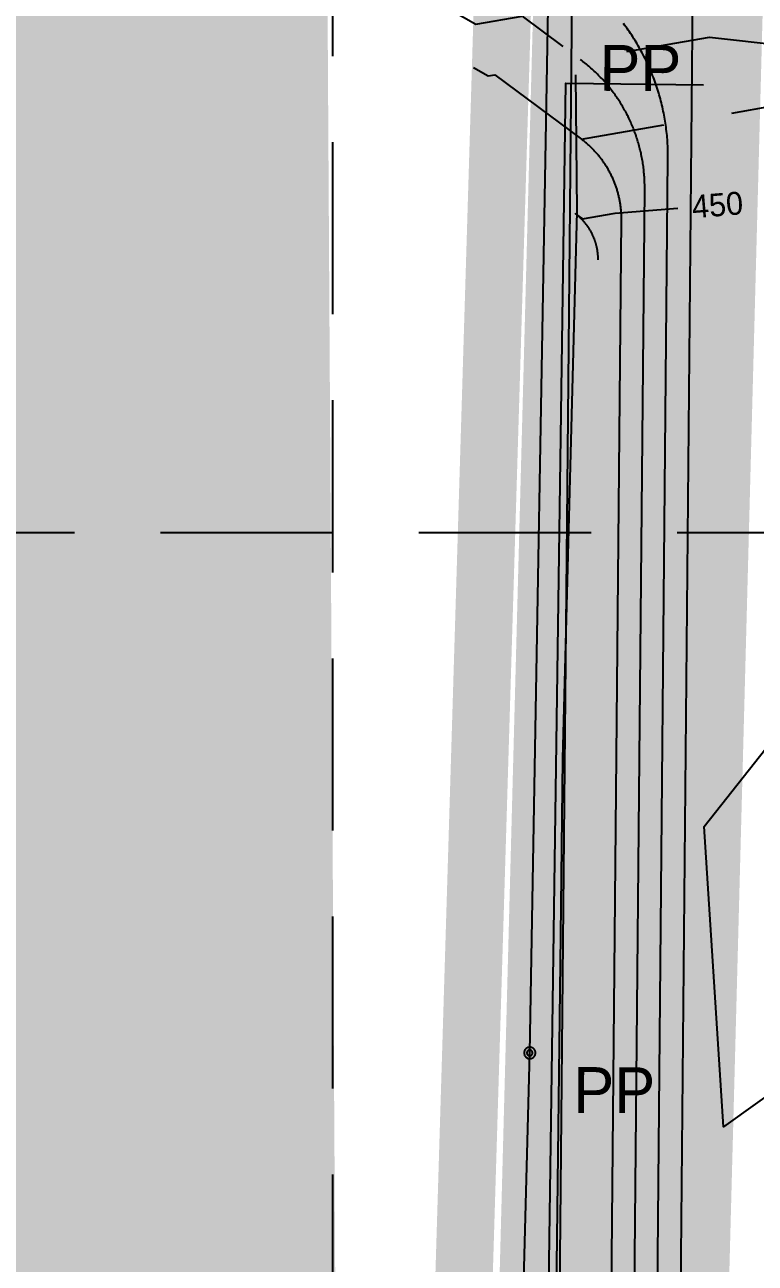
# Model space of a CAD drawing. Header units: inches. Extents: x 2439273 to 2445077, y 7048639 to 7057917.
# Drawn here: x 2439806.1 to 2439933.4, y 7054019.2 to 7054235.1 of the extents above; entities that cross this region are included whole.
import ezdxf
from ezdxf.enums import TextEntityAlignment as Align

# ---------------------------------------------------------------- set-up
doc = ezdxf.new("R2010")
doc.units = ezdxf.units.IN
doc.header["$LTSCALE"] = 300
doc.header["$MEASUREMENT"] = 0
for name, pattern in [('DASHED', [0.29, 0.25, -0.04]), ('DASHEDX2', [0.165, 0.125, -0.04]), ('FENCELINE1', [1.28, 0.5, -0.1, 0.08, -0.1, 0.5]), ('HIDDEN', [0.375, 0.25, -0.125]), ('PHANTOM', [4.25, 3.5, -0.15, 0.15, -0.15, 0.15, -0.15])]:
    doc.linetypes.add(name, pattern=pattern)
for name, color, linetype in [('BOUNDARY', 24, 'PHANTOM'), ('DRAINAGE_AREA', 250, 'DASHEDX2'), ('EC', 43, 'DASHEDX2'), ('GRID', 254, 'HIDDEN'), ('LIMITS OF DISTURBANCE', 1, 'HIDDEN'), ('new', 3, 'Continuous'), ('PC', 43, 'DASHEDX2'), ('SILT FENCE', 200, 'Continuous'), ('Water', 5, 'PHANTOM')]:
    doc.layers.add(name, color=color, linetype=linetype)
doc.styles.add('symbol', font='symbol.shx')
doc.styles.add('TMODELF', font='tmodelf')
doc.linetypes.add('DEPRESSION', pattern='A,0.3,["%",symbol,S=0.05,R=180,X=0,Y=0],0.0001', length=0.3001)

msp = doc.modelspace()

# ---------------------------------------------------------------- linework, layer by layer
at = {"layer": 'BOUNDARY', "color": 7, "linetype": 'Continuous', "flags": 128}
for points in [[(2439892.07, 7053268.9), (2439901.69, 7054259.57), (2440742.68, 7054247.5), (2441794.56, 7054242.16), (2442795.54, 7052844.24), (2441884.27, 7052132.52)], [(2439892.07, 7053268.9), (2439901.69, 7054259.57), (2440742.68, 7054247.5), (2441794.56, 7054242.16), (2442795.54, 7052844.24), (2441884.27, 7052132.52)], [(2439893.48, 7053735.79), (2439900.37, 7054224.94), (2439924.36, 7054224.6)], [(2439893.48, 7053735.79), (2439900.37, 7054224.94), (2439924.36, 7054224.6)]]:
    msp.add_lwpolyline(points, dxfattribs=at)
msp.add_lwpolyline([(2439894.34, 7054055.82), (2439894.34, 7054055.82), (2439894.34, 7054055.82), (2439894.34, 7054055.82), (2439894.34, 7054055.82), (2439894.34, 7054055.82), (2439894.34, 7054055.82), (2439894.34, 7054055.82), (2439894.34, 7054055.82), (2439894.34, 7054055.82), (2439894.34, 7054055.82), (2439894.34, 7054055.82), (2439894.34, 7054055.82), (2439894.34, 7054055.82), (2439894.34, 7054055.82), (2439894.34, 7054055.82), (2439894.34, 7054055.82), (2439894.34, 7054055.82), (2439894.34, 7054055.82), (2439894.34, 7054055.82), (2439894.34, 7054055.82), (2439894.34, 7054055.82), (2439894.34, 7054055.82), (2439894.34, 7054055.82), (2439894.34, 7054055.82), (2439894.34, 7054055.82), (2439894.34, 7054055.82), (2439894.34, 7054055.82), (2439894.34, 7054055.82), (2439894.34, 7054055.82), (2439894.34, 7054055.82), (2439894.34, 7054055.82), (2439894.34, 7054055.82), (2439894.34, 7054055.82), (2439894.34, 7054055.82), (2439894.34, 7054055.82), (2439894.34, 7054055.82), (2439894.34, 7054055.82), (2439894.34, 7054055.82), (2439894.34, 7054055.82), (2439894.34, 7054055.82), (2439894.34, 7054055.82), (2439894.34, 7054055.82), (2439894.34, 7054055.82), (2439894.34, 7054055.82), (2439894.34, 7054055.82), (2439894.34, 7054055.82), (2439894.34, 7054055.82), (2439894.34, 7054055.82), (2439894.34, 7054055.82), (2439894.34, 7054055.82), (2439894.34, 7054055.82), (2439894.34, 7054055.82), (2439894.34, 7054055.82), (2439894.34, 7054055.82), (2439894.34, 7054055.82), (2439894.34, 7054055.82), (2439894.34, 7054055.82), (2439894.34, 7054055.82), (2439894.34, 7054055.82), (2439894.34, 7054055.82), (2439894.34, 7054055.82), (2439894.34, 7054055.82), (2439894.34, 7054055.82), (2439894.34, 7054055.82), (2439894.34, 7054055.82), (2439894.34, 7054055.82), (2439894.34, 7054055.82), (2439894.34, 7054055.82), (2439894.34, 7054055.82), (2439894.34, 7054055.82), (2439894.34, 7054055.82), (2439894.34, 7054055.82), (2439894.34, 7054055.82), (2439894.34, 7054055.82), (2439894.34, 7054055.82), (2439894.34, 7054055.82), (2439894.34, 7054055.82), (2439894.34, 7054055.82), (2439894.34, 7054055.82), (2439894.34, 7054055.82), (2439894.34, 7054055.82), (2439894.34, 7054055.82), (2439894.34, 7054055.82), (2439894.34, 7054055.82), (2439894.34, 7054055.82), (2439894.34, 7054055.82), (2439894.34, 7054055.82), (2439894.34, 7054055.82), (2439894.34, 7054055.82), (2439894.34, 7054055.82), (2439894.34, 7054055.82), (2439894.34, 7054055.82), (2439894.34, 7054055.82), (2439894.34, 7054055.82), (2439894.34, 7054055.82), (2439894.34, 7054055.82), (2439894.34, 7054055.82), (2439894.34, 7054055.82), (2439894.34, 7054055.82), (2439894.34, 7054055.82), (2439894.34, 7054055.82)], close=True, dxfattribs=at)
msp.add_lwpolyline([(2439894.34, 7054055.82), (2439894.34, 7054055.82), (2439894.34, 7054055.82), (2439894.34, 7054055.82), (2439894.34, 7054055.82), (2439894.34, 7054055.82), (2439894.34, 7054055.82), (2439894.34, 7054055.82), (2439894.34, 7054055.82), (2439894.34, 7054055.82), (2439894.34, 7054055.82), (2439894.34, 7054055.82), (2439894.34, 7054055.82), (2439894.34, 7054055.82), (2439894.34, 7054055.82), (2439894.34, 7054055.82), (2439894.34, 7054055.82), (2439894.34, 7054055.82), (2439894.34, 7054055.82), (2439894.34, 7054055.82), (2439894.34, 7054055.82), (2439894.34, 7054055.82), (2439894.34, 7054055.82), (2439894.34, 7054055.82), (2439894.34, 7054055.82), (2439894.34, 7054055.82), (2439894.34, 7054055.82), (2439894.34, 7054055.82), (2439894.34, 7054055.82), (2439894.34, 7054055.82), (2439894.34, 7054055.82), (2439894.34, 7054055.82), (2439894.34, 7054055.82), (2439894.34, 7054055.82), (2439894.34, 7054055.82), (2439894.34, 7054055.82), (2439894.34, 7054055.82), (2439894.34, 7054055.82), (2439894.34, 7054055.82), (2439894.34, 7054055.82), (2439894.34, 7054055.82), (2439894.34, 7054055.82), (2439894.34, 7054055.82), (2439894.34, 7054055.82), (2439894.34, 7054055.82), (2439894.34, 7054055.82), (2439894.34, 7054055.82), (2439894.34, 7054055.82), (2439894.34, 7054055.82), (2439894.34, 7054055.82), (2439894.34, 7054055.82), (2439894.34, 7054055.82), (2439894.34, 7054055.82), (2439894.34, 7054055.82), (2439894.34, 7054055.82), (2439894.34, 7054055.82), (2439894.34, 7054055.82), (2439894.34, 7054055.82), (2439894.34, 7054055.82), (2439894.34, 7054055.82), (2439894.34, 7054055.82), (2439894.34, 7054055.82), (2439894.34, 7054055.82), (2439894.34, 7054055.82), (2439894.34, 7054055.82), (2439894.34, 7054055.82), (2439894.34, 7054055.82), (2439894.34, 7054055.82), (2439894.34, 7054055.82), (2439894.34, 7054055.82), (2439894.34, 7054055.82), (2439894.34, 7054055.82), (2439894.34, 7054055.82), (2439894.34, 7054055.82), (2439894.34, 7054055.82), (2439894.34, 7054055.82), (2439894.34, 7054055.82), (2439894.34, 7054055.82), (2439894.34, 7054055.82), (2439894.34, 7054055.82), (2439894.34, 7054055.82), (2439894.34, 7054055.82), (2439894.34, 7054055.82), (2439894.34, 7054055.82), (2439894.34, 7054055.82), (2439894.34, 7054055.82), (2439894.34, 7054055.82), (2439894.34, 7054055.82), (2439894.34, 7054055.82), (2439894.34, 7054055.82), (2439894.34, 7054055.82), (2439894.34, 7054055.82), (2439894.34, 7054055.82), (2439894.34, 7054055.82), (2439894.34, 7054055.82), (2439894.34, 7054055.82), (2439894.34, 7054055.82), (2439894.34, 7054055.82), (2439894.34, 7054055.82), (2439894.34, 7054055.82), (2439894.34, 7054055.82), (2439894.34, 7054055.82)], close=True, dxfattribs=at)
at = {"layer": 'DRAINAGE_AREA', "color": 7, "linetype": 'DASHED', "const_width": 12, "flags": 128}
msp.add_lwpolyline([(2442339.33, 7052488.11), (2441944.32, 7053038.98), (2441425.83, 7053529.27), (2440720.64, 7053748.87), (2440182.82, 7053976.89), (2439984.74, 7054187.38), (2439927.07, 7054255.07), (2441797.82, 7054196.27), (2442649.46, 7053003.31), (2442524.18, 7052632.56), (2442339.33, 7052488.11)], close=True, dxfattribs=at)
at = {"layer": 'EC', "color": 43, "linetype": 'DASHEDX2', "flags": 128}
for points in [[(2439884.3, 7054227.65), (2439886.86, 7054226.19), (2439888.02, 7054226.39), (2439903.09, 7054215.14), (2439936.42, 7054220.94), (2439942.87, 7054220.22), (2439986.72, 7054236.28), (2440001.35, 7054240.62), (2440012.9, 7054233.7), (2440090.71, 7054235.3), (2440114.51, 7054235.24), (2440181.58, 7054234.1), (2440206.17, 7054234.91), (2440271.62, 7054233.66), (2440296.73, 7054233.86), (2440361.92, 7054232.53), (2440368.31, 7054233.38), (2440385.98, 7054231.73), (2440530.87, 7054232.47), (2440557.62, 7054232.06), (2440626.1, 7054230.56), (2440650.72, 7054229.96), (2440722.84, 7054234.36), (2440742.28, 7054235.34), (2440745.47, 7054234.7), (2440769.37, 7054237.42), (2440802.64, 7054237.71), (2440862.06, 7054238.22), (2440899.29, 7054237.98), (2440962.13, 7054235.85), (2441001.31, 7054235.55), (2441076.28, 7054234.15), (2441151.74, 7054235.32), (2441191.64, 7054235.84), (2441228.75, 7054235.33), (2441295.5, 7054235.03), (2441318.19, 7054235.4), (2441381.33, 7054236.4), (2441406.26, 7054236.06), (2441470.16, 7054235.48), (2441493.24, 7054234.42), (2441564.59, 7054234.08), (2441591.35, 7054234.26), (2441651.38, 7054233), (2441674.91, 7054237.33), (2441733.63, 7054241.84), (2441777.54, 7054271.83)], [(2439866.91, 7054245.35), (2439884.69, 7054235.23), (2439892.75, 7054236.62), (2439902.93, 7054229.03), (2439925.43, 7054232.94), (2439941.34, 7054231.18), (2439972.32, 7054242.53), (2439997.46, 7054249.97), (2440017.3, 7054238.09), (2440080.15, 7054239.38), (2440119.71, 7054239.29), (2440172.54, 7054238.39), (2440215.7, 7054239.81), (2440263.86, 7054238.89), (2440311, 7054239.28), (2440356.21, 7054238.36), (2440369.3, 7054240.09), (2440405.47, 7054236.72), (2440513.94, 7054237.27), (2440558.33, 7054236.6), (2440608.69, 7054235.5), (2440651.34, 7054234.45), (2440706.64, 7054237.83), (2440742.54, 7054239.63), (2440748.43, 7054238.45), (2440767.89, 7054240.66), (2440814.81, 7054241.08), (2440861.39, 7054241.48), (2440913.79, 7054241.14), (2440961.97, 7054239.51), (2441016.79, 7054239.08), (2441076.2, 7054237.97), (2441136, 7054238.9), (2441191.83, 7054239.62), (2441243.77, 7054238.92), (2441295.3, 7054238.68), (2441330.5, 7054239.25), (2441380.95, 7054240.05), (2441419.66, 7054239.52), (2441470.11, 7054239.06), (2441506.04, 7054237.42), (2441563.37, 7054237.15), (2441604.15, 7054237.42), (2441650.77, 7054236.44), (2441687.34, 7054243.18), (2441731.14, 7054246.54), (2441763.89, 7054268.91)]]:
    msp.add_lwpolyline(points, dxfattribs=at)
at = {"layer": 'EC', "color": 43, "linetype": 'DASHED', "flags": 128}
msp.add_lwpolyline([(2439902.31, 7054201.96), (2439903.26, 7054201.25), (2439908.99, 7054202.25), (2439919.88, 7054203.15)], dxfattribs=at)
at = {"layer": 'EC', "color": 43, "linetype": 'DEPRESSION', "flags": 128}
msp.add_lwpolyline([(2439968.39, 7054123.85), (2439995.82, 7054129.33), (2440023.36, 7054079.22), (2439945.23, 7054055.37), (2439927.84, 7054042.96), (2439924.46, 7054095.31), (2439946.86, 7054123.6), (2439954.47, 7054123.2)], dxfattribs=at)
at = {"layer": 'GRID', "linetype": 'HIDDEN', "ltscale": 0.4}
for p, q in [((2439860.53, 7049369.62), (2439859.2, 7057759.54)), ((2439424.76, 7054146.56), (2444925.44, 7054146.56))]:
    msp.add_line(p, q, dxfattribs=at)
at = {"layer": 'LIMITS OF DISTURBANCE', "linetype": 'HIDDEN', "ltscale": 0.5, "const_width": 10, "flags": 128}
msp.add_lwpolyline([(2442127.26, 7051363.13), (2442204.09, 7051407.4), (2442248.38, 7051334.22), (2442321.6, 7051300.79), (2442978.74, 7051264.65), (2442873.88, 7051467.94), (2442844.44, 7051663.98), (2442837.95, 7051847.23), (2442855.8, 7052101.84), (2442920.69, 7052448.89), (2442846.06, 7052487.81), (2442745.47, 7052429.43), (2442638.38, 7052301.31), (2442479.38, 7052533.22), (2442601.96, 7052602.51), (2442577.23, 7052676.96), (2442623.92, 7052843.85), (2442677.39, 7052988.58), (2442817.73, 7052854.99), (2442880.11, 7052869.46), (2442848.94, 7052940.23), (2441864.58, 7054261.3), (2440019.52, 7054269.21), (2440021.06, 7054291.38), (2439890.93, 7054291.38), (2439873.84, 7053725.81), (2439992.24, 7053477.48), (2440095.11, 7053461.96), (2440589.34, 7053162.55), (2441040.79, 7052879.46), (2441280.09, 7052734.83), (2441479.14, 7052560.14), (2441546.56, 7052439.76), (2441527.16, 7052421.21), (2441549.25, 7052380.14), (2441642.5, 7052242.64), (2441664.33, 7052251.23), (2441824.68, 7051951.87), (2441858.86, 7051917.87), (2441968.47, 7052034.67), (2442364.55, 7052357.17), (2442528.26, 7052145), (2442257.34, 7051826.22), (2442200.93, 7051726.79), (2442147.48, 7051624.4), (2442128.18, 7051520.52), (2442178.81, 7051440.13), (2442105.98, 7051398.87), (2442104.54, 7051397.79), (2442122.55, 7051359.6)], close=True, dxfattribs=at)
at = {"layer": 'new', "color": 3, "linetype": 'Continuous', "flags": 128}
msp.add_lwpolyline([(2439885.01, 7053668.74), (2439888.94, 7053859.82), (2439894.09, 7054055.82), (2439897.42, 7054244.69), (2439898.57, 7054264.08), (2439919.33, 7054263.85), (2440162.93, 7054259.55), (2440342.54, 7054256.94), (2440407.04, 7054256.3), (2440626.5, 7054253.03), (2440858.24, 7054251.7), (2440885.2, 7054251.51)], dxfattribs=at)
at = {"layer": 'new', "color": 3, "linetype": 'PHANTOM', "flags": 128}
msp.add_lwpolyline([(2439892.07, 7053268.9), (2439901.69, 7054259.57), (2440742.68, 7054247.5), (2441794.56, 7054242.16), (2442795.54, 7052844.24), (2441884.27, 7052132.52)], dxfattribs=at)
at = {"layer": 'new', "color": 3, "linetype": 'FENCELINE1', "flags": 128}
msp.add_lwpolyline([(2439894.5, 7053692.32), (2439895.86, 7053799.36), (2439897.65, 7053881.04), (2439898.38, 7053984.44), (2439899.87, 7054107.09), (2439902.33, 7054202.56), (2439901.87, 7054259.9), (2439936.95, 7054259.47), (2440035.06, 7054258.08), (2440138.29, 7054255.42), (2440241.51, 7054254.21), (2440342.56, 7054251.89), (2440462.78, 7054251.47), (2440559.55, 7054248.75), (2440652.61, 7054248.41), (2440742.29, 7054246.79)], dxfattribs=at)
at = {"layer": 'new', "color": 3, "linetype": 'Continuous', "flags": 128}
for points in [[(2439895.09, 7054055.82), (2439895.08, 7054055.89), (2439895.08, 7054055.95), (2439895.07, 7054056.01), (2439895.06, 7054056.07), (2439895.04, 7054056.13), (2439895.02, 7054056.19), (2439894.99, 7054056.25), (2439894.96, 7054056.31), (2439894.93, 7054056.36), (2439894.9, 7054056.41), (2439894.86, 7054056.46), (2439894.82, 7054056.51), (2439894.77, 7054056.55), (2439894.72, 7054056.59), (2439894.67, 7054056.63), (2439894.62, 7054056.67), (2439894.57, 7054056.7), (2439894.51, 7054056.73), (2439894.46, 7054056.75), (2439894.4, 7054056.78), (2439894.34, 7054056.79), (2439894.27, 7054056.81), (2439894.21, 7054056.82), (2439894.15, 7054056.82), (2439894.09, 7054056.82), (2439894.02, 7054056.82), (2439893.96, 7054056.82), (2439893.9, 7054056.81), (2439893.84, 7054056.79), (2439893.78, 7054056.78), (2439893.72, 7054056.75), (2439893.66, 7054056.73), (2439893.61, 7054056.7), (2439893.55, 7054056.67), (2439893.5, 7054056.63), (2439893.45, 7054056.59), (2439893.4, 7054056.55), (2439893.36, 7054056.51), (2439893.32, 7054056.46), (2439893.28, 7054056.41), (2439893.24, 7054056.36), (2439893.21, 7054056.31), (2439893.18, 7054056.25), (2439893.16, 7054056.19), (2439893.14, 7054056.13), (2439893.12, 7054056.07), (2439893.1, 7054056.01), (2439893.09, 7054055.95), (2439893.09, 7054055.89), (2439893.09, 7054055.82), (2439893.09, 7054055.76), (2439893.09, 7054055.7), (2439893.1, 7054055.64), (2439893.12, 7054055.58), (2439893.14, 7054055.52), (2439893.16, 7054055.46), (2439893.18, 7054055.4), (2439893.21, 7054055.34), (2439893.24, 7054055.29), (2439893.28, 7054055.24), (2439893.32, 7054055.19), (2439893.36, 7054055.14), (2439893.4, 7054055.1), (2439893.45, 7054055.05), (2439893.5, 7054055.02), (2439893.55, 7054054.98), (2439893.61, 7054054.95), (2439893.66, 7054054.92), (2439893.72, 7054054.89), (2439893.78, 7054054.87), (2439893.84, 7054054.86), (2439893.9, 7054054.84), (2439893.96, 7054054.83), (2439894.02, 7054054.83), (2439894.09, 7054054.82), (2439894.15, 7054054.83), (2439894.21, 7054054.83), (2439894.27, 7054054.84), (2439894.34, 7054054.86), (2439894.4, 7054054.87), (2439894.46, 7054054.89), (2439894.51, 7054054.92), (2439894.57, 7054054.95), (2439894.62, 7054054.98), (2439894.67, 7054055.02), (2439894.72, 7054055.05), (2439894.77, 7054055.1), (2439894.82, 7054055.14), (2439894.86, 7054055.19), (2439894.9, 7054055.24), (2439894.93, 7054055.29), (2439894.96, 7054055.34), (2439894.99, 7054055.4), (2439895.02, 7054055.46), (2439895.04, 7054055.52), (2439895.06, 7054055.58), (2439895.07, 7054055.64), (2439895.08, 7054055.7), (2439895.08, 7054055.76), (2439895.09, 7054055.82)], [(2439894.59, 7054055.82), (2439894.59, 7054055.86), (2439894.58, 7054055.89), (2439894.58, 7054055.92), (2439894.57, 7054055.95), (2439894.56, 7054055.98), (2439894.55, 7054056.01), (2439894.54, 7054056.04), (2439894.53, 7054056.07), (2439894.51, 7054056.09), (2439894.49, 7054056.12), (2439894.47, 7054056.14), (2439894.45, 7054056.17), (2439894.43, 7054056.19), (2439894.41, 7054056.21), (2439894.38, 7054056.23), (2439894.35, 7054056.25), (2439894.33, 7054056.26), (2439894.3, 7054056.28), (2439894.27, 7054056.29), (2439894.24, 7054056.3), (2439894.21, 7054056.31), (2439894.18, 7054056.32), (2439894.15, 7054056.32), (2439894.12, 7054056.32), (2439894.09, 7054056.32), (2439894.06, 7054056.32), (2439894.02, 7054056.32), (2439893.99, 7054056.32), (2439893.96, 7054056.31), (2439893.93, 7054056.3), (2439893.9, 7054056.29), (2439893.87, 7054056.28), (2439893.85, 7054056.26), (2439893.82, 7054056.25), (2439893.79, 7054056.23), (2439893.77, 7054056.21), (2439893.74, 7054056.19), (2439893.72, 7054056.17), (2439893.7, 7054056.14), (2439893.68, 7054056.12), (2439893.66, 7054056.09), (2439893.65, 7054056.07), (2439893.63, 7054056.04), (2439893.62, 7054056.01), (2439893.61, 7054055.98), (2439893.6, 7054055.95), (2439893.6, 7054055.92), (2439893.59, 7054055.89), (2439893.59, 7054055.86), (2439893.59, 7054055.82), (2439893.59, 7054055.79), (2439893.59, 7054055.76), (2439893.6, 7054055.73), (2439893.6, 7054055.7), (2439893.61, 7054055.67), (2439893.62, 7054055.64), (2439893.63, 7054055.61), (2439893.65, 7054055.58), (2439893.66, 7054055.56), (2439893.68, 7054055.53), (2439893.7, 7054055.51), (2439893.72, 7054055.48), (2439893.74, 7054055.46), (2439893.77, 7054055.44), (2439893.79, 7054055.42), (2439893.82, 7054055.4), (2439893.85, 7054055.39), (2439893.87, 7054055.37), (2439893.9, 7054055.36), (2439893.93, 7054055.35), (2439893.96, 7054055.34), (2439893.99, 7054055.33), (2439894.02, 7054055.33), (2439894.06, 7054055.33), (2439894.09, 7054055.32), (2439894.12, 7054055.33), (2439894.15, 7054055.33), (2439894.18, 7054055.33), (2439894.21, 7054055.34), (2439894.24, 7054055.35), (2439894.27, 7054055.36), (2439894.3, 7054055.37), (2439894.33, 7054055.39), (2439894.35, 7054055.4), (2439894.38, 7054055.42), (2439894.41, 7054055.44), (2439894.43, 7054055.46), (2439894.45, 7054055.48), (2439894.47, 7054055.51), (2439894.49, 7054055.53), (2439894.51, 7054055.56), (2439894.53, 7054055.58), (2439894.54, 7054055.61), (2439894.55, 7054055.64), (2439894.56, 7054055.67), (2439894.57, 7054055.7), (2439894.58, 7054055.73), (2439894.58, 7054055.76), (2439894.59, 7054055.79), (2439894.59, 7054055.82)]]:
    msp.add_lwpolyline(points, close=True, dxfattribs=at)
at = {"layer": 'new', "color": 3, "linetype": 'PHANTOM', "flags": 128}
msp.add_lwpolyline([(2439894.34, 7054055.82), (2439894.34, 7054055.82), (2439894.34, 7054055.82), (2439894.34, 7054055.82), (2439894.34, 7054055.82), (2439894.34, 7054055.82), (2439894.34, 7054055.82), (2439894.34, 7054055.82), (2439894.34, 7054055.82), (2439894.34, 7054055.82), (2439894.34, 7054055.82), (2439894.34, 7054055.82), (2439894.34, 7054055.82), (2439894.34, 7054055.82), (2439894.34, 7054055.82), (2439894.34, 7054055.82), (2439894.34, 7054055.82), (2439894.34, 7054055.82), (2439894.34, 7054055.82), (2439894.34, 7054055.82), (2439894.34, 7054055.82), (2439894.34, 7054055.82), (2439894.34, 7054055.82), (2439894.34, 7054055.82), (2439894.34, 7054055.82), (2439894.34, 7054055.82), (2439894.34, 7054055.82), (2439894.34, 7054055.82), (2439894.34, 7054055.82), (2439894.34, 7054055.82), (2439894.34, 7054055.82), (2439894.34, 7054055.82), (2439894.34, 7054055.82), (2439894.34, 7054055.82), (2439894.34, 7054055.82), (2439894.34, 7054055.82), (2439894.34, 7054055.82), (2439894.34, 7054055.82), (2439894.34, 7054055.82), (2439894.34, 7054055.82), (2439894.34, 7054055.82), (2439894.34, 7054055.82), (2439894.34, 7054055.82), (2439894.34, 7054055.82), (2439894.34, 7054055.82), (2439894.34, 7054055.82), (2439894.34, 7054055.82), (2439894.34, 7054055.82), (2439894.34, 7054055.82), (2439894.34, 7054055.82), (2439894.34, 7054055.82), (2439894.34, 7054055.82), (2439894.34, 7054055.82), (2439894.34, 7054055.82), (2439894.34, 7054055.82), (2439894.34, 7054055.82), (2439894.34, 7054055.82), (2439894.34, 7054055.82), (2439894.34, 7054055.82), (2439894.34, 7054055.82), (2439894.34, 7054055.82), (2439894.34, 7054055.82), (2439894.34, 7054055.82), (2439894.34, 7054055.82), (2439894.34, 7054055.82), (2439894.34, 7054055.82), (2439894.34, 7054055.82), (2439894.34, 7054055.82), (2439894.34, 7054055.82), (2439894.34, 7054055.82), (2439894.34, 7054055.82), (2439894.34, 7054055.82), (2439894.34, 7054055.82), (2439894.34, 7054055.82), (2439894.34, 7054055.82), (2439894.34, 7054055.82), (2439894.34, 7054055.82), (2439894.34, 7054055.82), (2439894.34, 7054055.82), (2439894.34, 7054055.82), (2439894.34, 7054055.82), (2439894.34, 7054055.82), (2439894.34, 7054055.82), (2439894.34, 7054055.82), (2439894.34, 7054055.82), (2439894.34, 7054055.82), (2439894.34, 7054055.82), (2439894.34, 7054055.82), (2439894.34, 7054055.82), (2439894.34, 7054055.82), (2439894.34, 7054055.82), (2439894.34, 7054055.82), (2439894.34, 7054055.82), (2439894.34, 7054055.82), (2439894.34, 7054055.82), (2439894.34, 7054055.82), (2439894.34, 7054055.82), (2439894.34, 7054055.82), (2439894.34, 7054055.82), (2439894.34, 7054055.82), (2439894.34, 7054055.82), (2439894.34, 7054055.82)], close=True, dxfattribs=at)
msp.add_lwpolyline([(2439894.34, 7054055.82), (2439894.34, 7054055.82), (2439894.34, 7054055.82), (2439894.34, 7054055.82), (2439894.34, 7054055.82), (2439894.34, 7054055.82), (2439894.34, 7054055.82), (2439894.34, 7054055.82), (2439894.34, 7054055.82), (2439894.34, 7054055.82), (2439894.34, 7054055.82), (2439894.34, 7054055.82), (2439894.34, 7054055.82), (2439894.34, 7054055.82), (2439894.34, 7054055.82), (2439894.34, 7054055.82), (2439894.34, 7054055.82), (2439894.34, 7054055.82), (2439894.34, 7054055.82), (2439894.34, 7054055.82), (2439894.34, 7054055.82), (2439894.34, 7054055.82), (2439894.34, 7054055.82), (2439894.34, 7054055.82), (2439894.34, 7054055.82), (2439894.34, 7054055.82), (2439894.34, 7054055.82), (2439894.34, 7054055.82), (2439894.34, 7054055.82), (2439894.34, 7054055.82), (2439894.34, 7054055.82), (2439894.34, 7054055.82), (2439894.34, 7054055.82), (2439894.34, 7054055.82), (2439894.34, 7054055.82), (2439894.34, 7054055.82), (2439894.34, 7054055.82), (2439894.34, 7054055.82), (2439894.34, 7054055.82), (2439894.34, 7054055.82), (2439894.34, 7054055.82), (2439894.34, 7054055.82), (2439894.34, 7054055.82), (2439894.34, 7054055.82), (2439894.34, 7054055.82), (2439894.34, 7054055.82), (2439894.34, 7054055.82), (2439894.34, 7054055.82), (2439894.34, 7054055.82), (2439894.34, 7054055.82), (2439894.34, 7054055.82), (2439894.34, 7054055.82), (2439894.34, 7054055.82), (2439894.34, 7054055.82), (2439894.34, 7054055.82), (2439894.34, 7054055.82), (2439894.34, 7054055.82), (2439894.34, 7054055.82), (2439894.34, 7054055.82), (2439894.34, 7054055.82), (2439894.34, 7054055.82), (2439894.34, 7054055.82), (2439894.34, 7054055.82), (2439894.34, 7054055.82), (2439894.34, 7054055.82), (2439894.34, 7054055.82), (2439894.34, 7054055.82), (2439894.34, 7054055.82), (2439894.34, 7054055.82), (2439894.34, 7054055.82), (2439894.34, 7054055.82), (2439894.34, 7054055.82), (2439894.34, 7054055.82), (2439894.34, 7054055.82), (2439894.34, 7054055.82), (2439894.34, 7054055.82), (2439894.34, 7054055.82), (2439894.34, 7054055.82), (2439894.34, 7054055.82), (2439894.34, 7054055.82), (2439894.34, 7054055.82), (2439894.34, 7054055.82), (2439894.34, 7054055.82), (2439894.34, 7054055.82), (2439894.34, 7054055.82), (2439894.34, 7054055.82), (2439894.34, 7054055.82), (2439894.34, 7054055.82), (2439894.34, 7054055.82), (2439894.34, 7054055.82), (2439894.34, 7054055.82), (2439894.34, 7054055.82), (2439894.34, 7054055.82), (2439894.34, 7054055.82), (2439894.34, 7054055.82), (2439894.34, 7054055.82), (2439894.34, 7054055.82), (2439894.34, 7054055.82), (2439894.34, 7054055.82), (2439894.34, 7054055.82), (2439894.34, 7054055.82), (2439894.34, 7054055.82)], close=True, dxfattribs=at)
at = {"layer": 'PC', "color": 24, "linetype": 'Continuous', "flags": 128}
for points in [[(2439922.52, 7054250.31), (2439917.86, 7053742.7), (2440096.14, 7053556.01), (2440324.14, 7053436.16), (2440524.05, 7053310.8), (2440723.38, 7053197.95), (2440923.52, 7053068.24), (2441120.86, 7052946.43), (2441326.04, 7052820.69), (2441542.94, 7052638.96), (2441748.22, 7052316.05), (2441857.98, 7052140.05)], [(2439918.16, 7054211.84), (2439918.17, 7054212.2), (2439918.16, 7054212.56), (2439918.16, 7054212.92), (2439918.15, 7054213.28), (2439918.14, 7054213.64), (2439918.12, 7054214), (2439918.1, 7054214.36), (2439918.08, 7054214.72), (2439918.06, 7054215.08), (2439918.03, 7054215.44), (2439918, 7054215.8), (2439917.96, 7054216.15), (2439917.92, 7054216.51), (2439917.88, 7054216.87), (2439917.83, 7054217.23), (2439917.79, 7054217.58), (2439917.73, 7054217.94), (2439917.68, 7054218.29), (2439917.62, 7054218.65), (2439917.56, 7054219), (2439917.49, 7054219.36), (2439917.42, 7054219.71), (2439917.35, 7054220.06), (2439917.27, 7054220.41), (2439917.2, 7054220.77), (2439917.11, 7054221.12), (2439917.03, 7054221.47), (2439916.94, 7054221.81), (2439916.85, 7054222.16), (2439916.75, 7054222.51), (2439916.65, 7054222.86), (2439916.55, 7054223.2), (2439916.45, 7054223.54), (2439916.34, 7054223.89), (2439916.23, 7054224.23), (2439916.11, 7054224.57), (2439916, 7054224.91), (2439915.87, 7054225.25), (2439915.75, 7054225.59), (2439915.62, 7054225.92), (2439915.49, 7054226.26), (2439915.36, 7054226.59), (2439915.22, 7054226.93), (2439915.08, 7054227.26), (2439914.94, 7054227.59), (2439914.79, 7054227.92), (2439914.64, 7054228.24), (2439914.49, 7054228.57), (2439914.34, 7054228.9), (2439914.18, 7054229.22), (2439914.02, 7054229.54), (2439913.85, 7054229.86), (2439913.68, 7054230.18), (2439913.51, 7054230.5), (2439913.34, 7054230.81), (2439913.17, 7054231.13), (2439912.99, 7054231.44), (2439912.8, 7054231.75), (2439912.62, 7054232.06), (2439912.43, 7054232.36), (2439912.24, 7054232.67), (2439912.05, 7054232.97), (2439911.85, 7054233.27), (2439911.65, 7054233.57), (2439911.45, 7054233.87), (2439911.24, 7054234.17), (2439911.04, 7054234.46), (2439910.83, 7054234.75), (2439910.61, 7054235.04), (2439910.4, 7054235.33)], [(2439914.11, 7054206.46), (2439914.12, 7054206.72), (2439914.11, 7054206.98), (2439914.11, 7054207.24), (2439914.1, 7054207.5), (2439914.1, 7054207.76), (2439914.09, 7054208.02), (2439914.07, 7054208.29), (2439914.06, 7054208.55), (2439914.04, 7054208.81), (2439914.02, 7054209.07), (2439913.99, 7054209.33), (2439913.97, 7054209.59), (2439913.94, 7054209.85), (2439913.91, 7054210.11), (2439913.88, 7054210.37), (2439913.84, 7054210.63), (2439913.8, 7054210.88), (2439913.76, 7054211.14), (2439913.72, 7054211.4), (2439913.67, 7054211.66), (2439913.63, 7054211.92), (2439913.58, 7054212.17), (2439913.52, 7054212.43), (2439913.47, 7054212.68), (2439913.41, 7054212.94), (2439913.35, 7054213.19), (2439913.29, 7054213.45), (2439913.22, 7054213.7), (2439913.16, 7054213.95), (2439913.09, 7054214.21), (2439913.02, 7054214.46), (2439912.94, 7054214.71), (2439912.87, 7054214.96), (2439912.79, 7054215.21), (2439912.71, 7054215.46), (2439912.62, 7054215.7), (2439912.54, 7054215.95), (2439912.45, 7054216.2), (2439912.36, 7054216.44), (2439912.27, 7054216.69), (2439912.17, 7054216.93), (2439912.08, 7054217.17), (2439911.98, 7054217.41), (2439911.88, 7054217.66), (2439911.77, 7054217.9), (2439911.67, 7054218.13), (2439911.56, 7054218.37), (2439911.45, 7054218.61), (2439911.33, 7054218.84), (2439911.22, 7054219.08), (2439911.1, 7054219.31), (2439910.98, 7054219.55), (2439910.86, 7054219.78), (2439910.74, 7054220.01), (2439910.61, 7054220.24), (2439910.48, 7054220.46), (2439910.35, 7054220.69), (2439910.22, 7054220.92), (2439910.09, 7054221.14), (2439909.95, 7054221.36), (2439909.81, 7054221.59), (2439909.67, 7054221.81), (2439909.53, 7054222.02), (2439909.38, 7054222.24), (2439909.24, 7054222.46), (2439909.09, 7054222.67), (2439908.94, 7054222.89), (2439908.78, 7054223.1), (2439908.63, 7054223.31), (2439908.47, 7054223.52), (2439908.31, 7054223.73), (2439908.15, 7054223.93), (2439907.99, 7054224.14), (2439907.83, 7054224.34), (2439907.66, 7054224.54), (2439907.49, 7054224.74), (2439907.32, 7054224.94), (2439907.15, 7054225.14), (2439906.97, 7054225.33), (2439906.8, 7054225.53), (2439906.62, 7054225.72), (2439906.44, 7054225.91), (2439906.26, 7054226.1), (2439906.08, 7054226.28), (2439905.89, 7054226.47), (2439905.71, 7054226.65), (2439905.52, 7054226.83), (2439905.33, 7054227.01), (2439905.14, 7054227.19), (2439904.95, 7054227.37), (2439904.75, 7054227.54), (2439904.55, 7054227.71), (2439904.36, 7054227.89), (2439904.16, 7054228.05), (2439903.96, 7054228.22), (2439903.75, 7054228.39), (2439903.55, 7054228.55), (2439903.34, 7054228.71), (2439903.14, 7054228.87), (2439902.93, 7054229.03)], [(2439910.07, 7054201.07), (2439910.07, 7054201.23), (2439910.07, 7054201.4), (2439910.06, 7054201.56), (2439910.06, 7054201.72), (2439910.05, 7054201.89), (2439910.05, 7054202.05), (2439910.04, 7054202.21), (2439910.03, 7054202.37), (2439910.02, 7054202.54), (2439910, 7054202.7), (2439909.99, 7054202.86), (2439909.97, 7054203.02), (2439909.96, 7054203.19), (2439909.94, 7054203.35), (2439909.92, 7054203.51), (2439909.89, 7054203.67), (2439909.87, 7054203.83), (2439909.84, 7054203.99), (2439909.82, 7054204.15), (2439909.79, 7054204.31), (2439909.76, 7054204.47), (2439909.73, 7054204.63), (2439909.7, 7054204.79), (2439909.66, 7054204.95), (2439909.63, 7054205.11), (2439909.59, 7054205.27), (2439909.55, 7054205.43), (2439909.51, 7054205.59), (2439909.47, 7054205.74), (2439909.43, 7054205.9), (2439909.38, 7054206.06), (2439909.34, 7054206.21), (2439909.29, 7054206.37), (2439909.24, 7054206.53), (2439909.19, 7054206.68), (2439909.14, 7054206.84), (2439909.08, 7054206.99), (2439909.03, 7054207.14), (2439908.97, 7054207.3), (2439908.91, 7054207.45), (2439908.86, 7054207.6), (2439908.79, 7054207.75), (2439908.73, 7054207.9), (2439908.67, 7054208.05), (2439908.6, 7054208.2), (2439908.54, 7054208.35), (2439908.47, 7054208.5), (2439908.4, 7054208.65), (2439908.33, 7054208.79), (2439908.26, 7054208.94), (2439908.19, 7054209.09), (2439908.11, 7054209.23), (2439908.04, 7054209.37), (2439907.96, 7054209.52), (2439907.88, 7054209.66), (2439907.8, 7054209.8), (2439907.72, 7054209.94), (2439907.64, 7054210.09), (2439907.55, 7054210.22), (2439907.47, 7054210.36), (2439907.38, 7054210.5), (2439907.29, 7054210.64), (2439907.21, 7054210.78), (2439907.12, 7054210.91), (2439907.02, 7054211.05), (2439906.93, 7054211.18), (2439906.84, 7054211.31), (2439906.74, 7054211.45), (2439906.65, 7054211.58), (2439906.55, 7054211.71), (2439906.45, 7054211.84), (2439906.35, 7054211.97), (2439906.25, 7054212.09), (2439906.14, 7054212.22), (2439906.04, 7054212.35), (2439905.94, 7054212.47), (2439905.83, 7054212.59), (2439905.72, 7054212.72), (2439905.61, 7054212.84), (2439905.5, 7054212.96), (2439905.39, 7054213.08), (2439905.28, 7054213.2), (2439905.17, 7054213.31), (2439905.06, 7054213.43), (2439904.94, 7054213.55), (2439904.82, 7054213.66), (2439904.71, 7054213.77), (2439904.59, 7054213.89), (2439904.47, 7054214), (2439904.35, 7054214.11), (2439904.23, 7054214.22), (2439904.11, 7054214.32), (2439903.98, 7054214.43), (2439903.86, 7054214.53), (2439903.73, 7054214.64), (2439903.61, 7054214.74), (2439903.48, 7054214.84), (2439903.35, 7054214.94), (2439903.22, 7054215.04), (2439903.09, 7054215.14)], [(2441854.59, 7052137.93), (2441744.83, 7052313.92), (2441539.89, 7052636.29), (2441323.69, 7052817.43), (2441118.77, 7052943.02), (2440921.38, 7053064.86), (2440721.3, 7053194.52), (2440522, 7053307.37), (2440322.14, 7053432.69), (2440093.7, 7053552.77), (2439913.84, 7053741.11), (2439918.16, 7054211.84)], [(2441851.2, 7052135.81), (2441741.45, 7052311.79), (2441536.85, 7052633.62), (2441321.35, 7052814.18), (2441116.67, 7052939.62), (2440919.24, 7053061.47), (2440719.23, 7053191.1), (2440519.95, 7053303.93), (2440320.14, 7053429.22), (2440091.26, 7053549.53), (2439909.83, 7053739.53), (2439914.11, 7054206.46)], [(2439906, 7054194.1), (2439906, 7054194.19), (2439906, 7054194.29), (2439906, 7054194.38), (2439906, 7054194.47), (2439905.99, 7054194.57), (2439905.99, 7054194.66), (2439905.99, 7054194.76), (2439905.98, 7054194.85), (2439905.97, 7054194.94), (2439905.97, 7054195.04), (2439905.96, 7054195.13), (2439905.95, 7054195.22), (2439905.94, 7054195.32), (2439905.93, 7054195.41), (2439905.91, 7054195.5), (2439905.9, 7054195.6), (2439905.89, 7054195.69), (2439905.87, 7054195.78), (2439905.86, 7054195.87), (2439905.84, 7054195.97), (2439905.83, 7054196.06), (2439905.81, 7054196.15), (2439905.79, 7054196.24), (2439905.77, 7054196.34), (2439905.75, 7054196.43), (2439905.73, 7054196.52), (2439905.7, 7054196.61), (2439905.68, 7054196.7), (2439905.66, 7054196.79), (2439905.63, 7054196.88), (2439905.61, 7054196.97), (2439905.58, 7054197.06), (2439905.55, 7054197.15), (2439905.52, 7054197.24), (2439905.5, 7054197.33), (2439905.47, 7054197.42), (2439905.44, 7054197.51), (2439905.4, 7054197.6), (2439905.37, 7054197.68), (2439905.34, 7054197.77), (2439905.3, 7054197.86), (2439905.27, 7054197.95), (2439905.23, 7054198.03), (2439905.2, 7054198.12), (2439905.16, 7054198.21), (2439905.12, 7054198.29), (2439905.08, 7054198.38), (2439905.04, 7054198.46), (2439905, 7054198.55), (2439904.96, 7054198.63), (2439904.92, 7054198.72), (2439904.88, 7054198.8), (2439904.83, 7054198.88), (2439904.79, 7054198.97), (2439904.74, 7054199.05), (2439904.7, 7054199.13), (2439904.65, 7054199.21), (2439904.6, 7054199.29), (2439904.55, 7054199.37), (2439904.51, 7054199.45), (2439904.46, 7054199.53), (2439904.41, 7054199.61), (2439904.35, 7054199.69), (2439904.3, 7054199.77), (2439904.25, 7054199.85), (2439904.2, 7054199.92), (2439904.14, 7054200), (2439904.09, 7054200.08), (2439904.03, 7054200.15), (2439903.97, 7054200.23), (2439903.92, 7054200.3), (2439903.86, 7054200.37), (2439903.8, 7054200.45), (2439903.74, 7054200.52), (2439903.68, 7054200.59), (2439903.62, 7054200.67), (2439903.56, 7054200.74), (2439903.5, 7054200.81), (2439903.44, 7054200.88), (2439903.37, 7054200.95), (2439903.31, 7054201.02), (2439903.25, 7054201.08), (2439903.18, 7054201.15), (2439903.12, 7054201.22), (2439903.05, 7054201.29), (2439902.98, 7054201.35), (2439902.91, 7054201.42), (2439902.85, 7054201.48), (2439902.78, 7054201.54), (2439902.71, 7054201.61), (2439902.64, 7054201.67), (2439902.57, 7054201.73), (2439902.5, 7054201.79), (2439902.42, 7054201.85), (2439902.35, 7054201.91), (2439902.28, 7054201.97), (2439902.21, 7054202.03), (2439902.13, 7054202.09), (2439902.06, 7054202.15), (2439901.98, 7054202.2)], [(2441847.8, 7052133.7), (2441738.06, 7052309.66), (2441533.81, 7052630.95), (2441319.01, 7052810.92), (2441114.57, 7052936.21), (2440917.1, 7053058.09), (2440717.15, 7053187.68), (2440517.9, 7053300.49), (2440318.15, 7053425.75), (2440088.82, 7053546.3), (2439905.82, 7053737.94), (2439910.07, 7054201.07)]]:
    msp.add_lwpolyline(points, dxfattribs=at)
at = {"layer": 'SILT FENCE', "const_width": 40, "flags": 128}
msp.add_lwpolyline([(2442351.07, 7052383.23), (2441856.84, 7051966.81), (2441502.98, 7052587.83), (2441413.62, 7052662.74), (2441281.75, 7052770.21), (2441155.98, 7052848.27), (2440715.19, 7053123.43), (2440454.1, 7053272.4), (2440310.66, 7053362.89), (2440107.32, 7053483.3), (2440010.54, 7053510.4), (2439959.59, 7053599.32), (2439901.32, 7053732.67), (2439915.22, 7054258.44)], dxfattribs=at)
at = {"layer": 'Water', "linetype": 'Continuous', "const_width": 120, "flags": 128}
msp.add_lwpolyline([(2439798.55, 7054288.6), (2439803.65, 7053441.76)], dxfattribs=at)

# ---------------------------------------------------------------- texts
at = {"layer": 'EC', "color": 43, "linetype": 'Continuous', "style": 'TMODELF'}
msp.add_text('450', height=4, rotation=4.6914, dxfattribs=at).set_placement((2439926.79, 7054203.71), align=Align.MIDDLE_CENTER)
at = {"layer": 'new', "color": 3, "linetype": 'Continuous', "style": 'TMODELF'}
for p in [(2439913.35, 7054223.56), (2439908.8, 7054045.33)]:
    msp.add_text('PP', height=8, rotation=359.7825, dxfattribs=at).set_placement(p, align=Align.CENTER)

doc.saveas('drawing.dxf')
